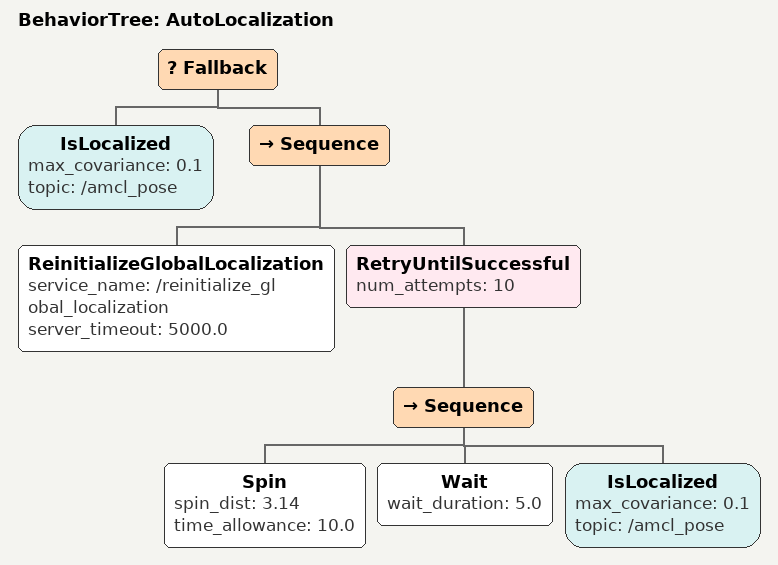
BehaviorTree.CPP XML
<?xml version="1.0"?>
<root BTCPP_format="3"
      main_tree_to_execute="AutoLocalization">
  <BehaviorTree ID="AutoLocalization">
    <Fallback>
      <IsLocalized max_covariance="0.1"
                   topic="/amcl_pose"/>
      <Sequence>
        <ReinitializeGlobalLocalization service_name="/reinitialize_global_localization"
                                        server_timeout="5000.0"/>
        <RetryUntilSuccessful num_attempts="10">
          <Sequence>
            <Spin spin_dist="3.14"
                  time_allowance="10.0"/>
            <Wait wait_duration="5.0"/>
            <IsLocalized max_covariance="0.1"
                         topic="/amcl_pose"/>
          </Sequence>
        </RetryUntilSuccessful>
      </Sequence>
    </Fallback>
  </BehaviorTree>
</root>
